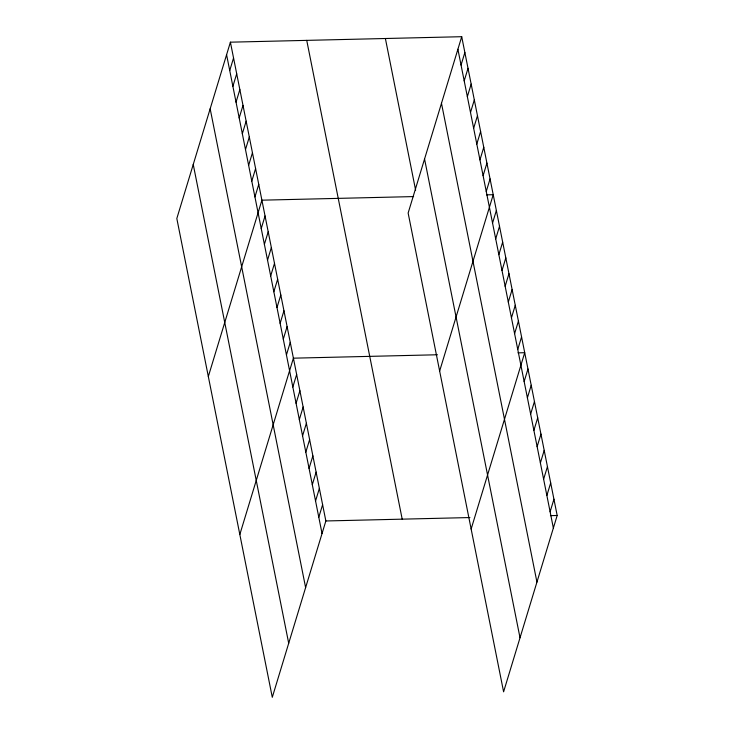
<?xml version="1.0" encoding="UTF-8"?>
<svg xmlns="http://www.w3.org/2000/svg" width="734" height="734" viewBox="0 0 734 734"><rect width="100%" height="100%" fill="white"/><g stroke="black" fill="none" stroke-linecap="round" stroke-linejoin="round"><path stroke-width="1.1" d="M230.403 42.177L176.821 218.512L272.286 697.3L325.859 520.966L230.403 42.177L461.714 36.7L557.179 515.488L503.597 691.823L408.141 213.034L461.714 36.7M229.733 70.547L233.55 57.977M232.88 86.346L236.697 73.776M236.036 102.145L239.853 89.576M239.183 117.945L243 105.384M242.33 133.744L246.147 121.183M245.486 149.543L249.303 136.983M248.633 165.343L252.45 152.782M251.78 181.142L255.597 168.581M254.937 196.941L258.753 184.381M208.328 376.514L261.9 200.18L413.609 196.584M261.231 228.54L265.047 215.98M264.387 244.339L268.204 231.779M267.534 260.139L271.351 247.578M270.681 275.938L274.498 263.378M273.837 291.737L277.654 279.177M276.984 307.537L280.801 294.976M280.131 323.336L283.948 310.776M283.287 339.145L287.104 326.575M286.434 354.944L290.251 342.374M239.825 534.517L293.398 358.174L437.464 354.761M292.829 387.02L296.646 374.459M296.077 403.296L299.894 390.736M299.325 419.573L303.142 407.012M302.564 435.858L306.381 423.289M305.812 452.135L309.629 439.574M309.06 468.411L312.877 455.851M312.308 484.688L316.125 472.127M315.547 500.973L319.363 488.404M318.795 517.25L322.611 504.689M461.053 65.06L464.87 52.499M464.2 80.859L468.017 68.299M467.347 96.659L471.164 84.098M470.503 112.458L474.32 99.897M473.65 128.257L477.467 115.697M476.797 144.066L480.614 131.496M479.953 159.865L483.77 147.295M483.1 175.665L486.917 163.095M486.247 191.464L490.064 178.903M439.648 371.037L493.22 194.703L486.486 194.859M492.551 223.063L496.368 210.502M495.698 238.862L499.515 226.301M498.854 254.661L502.671 242.101M502.001 270.461L505.818 257.9M505.148 286.26L508.965 273.699M508.304 302.059L512.121 289.499M511.451 317.859L515.268 305.298M514.598 333.658L518.415 321.097M517.754 349.457L521.571 336.897M471.145 529.03L524.718 352.696L517.984 352.861M524.149 381.542L527.966 368.973M527.397 397.819L531.214 385.258M530.636 414.095L534.453 401.535M533.884 430.372L537.701 417.811M537.132 446.657L540.949 434.088M540.38 462.934L544.197 450.373M543.619 479.21L547.436 466.65M546.867 495.487L550.683 482.926M550.115 511.772L553.931 499.203M325.859 520.966L469.916 517.553M550.436 515.644L557.179 515.488M457.897 49.261L553.363 528.049M441.483 103.31L536.939 582.09M424.564 158.994L520.021 637.773M385.387 38.507L415.627 190.189M306.739 40.37L402.195 519.158M226.586 54.747L322.043 533.526M210.163 108.788L305.619 587.576M193.244 164.471L288.701 643.259"/></g></svg>
